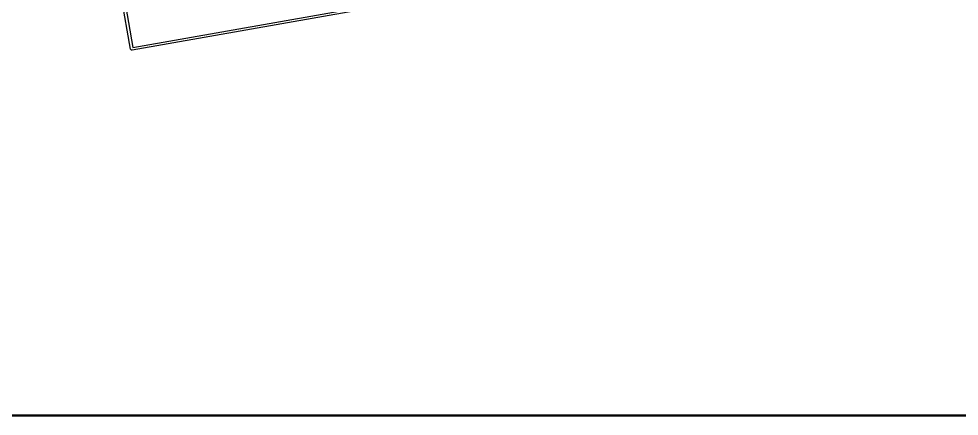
# Model space of a CAD drawing. Extents: x 66 to 221, y -158 to -58.
# Drawn here: x 85.62 to 122.86, y -131.6 to -115.88 of the extents above; entities that cross this region are included whole.
import ezdxf

# ---------------------------------------------------------------- set-up
doc = ezdxf.new("R2010")
doc.units = 0
doc.layers.add('BLACK', color=7, linetype='CONTINUOUS')

msp = doc.modelspace()

# ---------------------------------------------------------------- linework, layer by layer
at = {"layer": 'BLACK', "linetype": 'CONTINUOUS'}
for p, q in [((90.045767, -117.075902), (87.267396, -101.318978)), ((87.377558, -101.352126), (90.138256, -117.008823)), ((90.138256, -117.008823), (105.794008, -114.24829)), ((105.863612, -114.339361), (90.106689, -117.117732)), ((90.052837, -117.094085), (90.045767, -117.075902)), ((90.084185, -117.116035), (90.052837, -117.094085)), ((90.085406, -117.116061), (90.084185, -117.116035)), ((90.087185, -117.117307), (90.085406, -117.116061)), ((90.106689, -117.117732), (90.087185, -117.117307)), ((76, -131.549927), (125, -131.549927)), ((125, -131.599927), (76, -131.599927))]:
    msp.add_line(p, q, dxfattribs=at)

doc.saveas('drawing.dxf')
